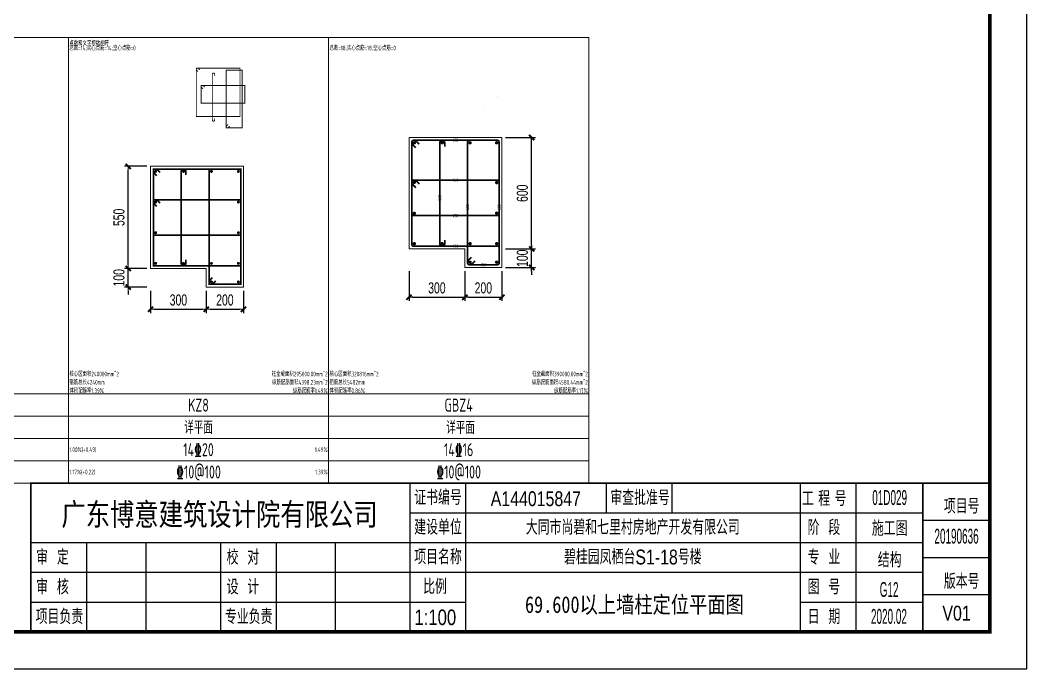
# Model space of a CAD drawing. Extents: x 5874492 to 7194610, y -939842 to -279257.
# Drawn here: x 6335161 to 6362250, y -860722 to -843259 of the extents above; entities that cross this region are included whole.
import ezdxf
from ezdxf.enums import TextEntityAlignment as Align

# ---------------------------------------------------------------- set-up
doc = ezdxf.new("R2010")
doc.units = 0
doc.header["$LTSCALE"] = 1000
for name, color, linetype, lineweight in [('S-墙柱-REIN', 1, 'Continuous', 20), ('S-墙柱-大样细线', 7, 'Continuous', 20), ('S-墙柱-编号', 4, 'Continuous', 20), ('S-大样-DIM', 3, 'Continuous', 20), ('S-大样-REIN', 1, 'Continuous', 20), ('S-大样-实线', 2, 'Continuous', 20), ('S-板-楼板负筋', 1, 'Continuous', 20), ('S-通用-TAB', 7, 'Continuous', 20)]:
    doc.layers.add(name, color=color, linetype=linetype, lineweight=lineweight)
doc.layers.add('Y-云图图框', color=7, linetype='Continuous')
doc.layers.add('z-详图标注', color=3, linetype='Continuous')
doc.layers.add('箍筋长度', color=3, linetype='Continuous', plot=False)
doc.layers.add('配箍校核', color=34, linetype='Continuous', plot=False)
doc.styles.add('_YT_Name', font='', dxfattribs={"width": 0.8})
doc.styles.add('_YT_Sign_Text', font='ros.shx', dxfattribs={"width": 0.8, "bigfont": 'hztxt.shx'})
doc.styles.add('BW_Dim', font='Bweng.shx', dxfattribs={"width": 0.7, "bigfont": 'hztxt.shx'})
doc.styles.add('BW_Rein', font='tssdeng.shx', dxfattribs={"width": 0.7, "bigfont": 'hztxt.shx'})
doc.styles.get("Standard").update_dxf_attribs({"font": 'gbenor.shx', "bigfont": 'gbcbig.shx'})
doc.styles.add('TSSD_Rein', font='tssdeng.shx', dxfattribs={"width": 0.7, "bigfont": 'hztxt.shx'})
doc.styles.get('_YT_Name').set_extended_font_data('SimHei')
doc.dimstyles.new('Cyz_20_100', dxfattribs={"dimtxt": 300, "dimasz": 100, "dimexe": 100, "dimexo": 100, "dimgap": 100, "dimtad": 1, "dimdec": 0, "dimlfac": 0.2, "dimzin": 0, "dimdsep": 46, "dimtxsty": 'BW_Dim', "dimblk": '_bwk', "dimcen": 0, "dimclrt": 7, "dimadec": 0, "dimazin": 0, "dimtfac": 1, "dimtdec": 0, "dimtix": 1, "dimtmove": 2, "dimatfit": 0, "dimfxl": 0, "dimtolj": 1, "dimtzin": 0, "dimarcsym": 0})

# ---------------------------------------------------------------- blocks, each defined once
blk = doc.blocks.new('ECMCTK_A1_横_单行图名--0')
for p, q in [((674.98, 50), (674.98, 26)), ((675, 50), (675, 10)), ((689.98, 50), (689.98, 10)), ((727.8, 50), (727.8, 42)), ((745.48, 50), (745.48, 42)), ((780, 50), (780, 10)), ((795, 50), (795, 10)), ((813, 50.01), (831, 50)), ((813, 50.01), (813, 10)), ((675, 42), (813, 42)), ((813, 40.01), (831, 40.01)), ((573, 34), (813, 34)), ((588, 34), (588, 10)), ((604, 10), (604, 34)), ((624, 34), (624, 10)), ((639, 34), (639, 10)), ((655, 10), (655, 34)), ((813, 30.01), (831, 30)), ((573, 26), (813, 26)), ((813, 20), (831, 20)), ((573, 18), (689.96, 18)), ((780, 18), (813, 18))]:
    blk.add_line(p, q)
at = {"color": 4}
blk.add_lwpolyline([(0, 0), (841, 0), (841, 594), (0, 594)], close=True, dxfattribs=at)
for points, const_width in [([(25, 10), (831, 10), (831, 584), (25, 584)], 1), ([(573, 10), (831, 10), (831, 50), (573, 50)], 0.45)]:
    blk.add_lwpolyline(points, close=True, dxfattribs=dict(const_width=const_width))
at = {"const_width": 0.45}
for points in [[(573, 10), (573, 50.01), (813, 50.01)], [(813, 50.01), (813, 10)]]:
    blk.add_lwpolyline(points, dxfattribs=at)
at = {"style": '_YT_Sign_Text', "width": 0.8}
for s, p in [('证书编号', (676.15, 44.14)), ('审查批准号', (728.91, 44.06)), ('工 程 号', (780.47, 43.85)), ('项目号', (818.65, 41.8)), ('建设单位', (676.15, 36.14)), ('阶  段', (782.01, 36.05)), ('项目名称', (676.15, 28.14)), ('审  定', (574.41, 28.05)), ('校  对', (625.66, 28.05)), ('专  业', (782.01, 28.05)), ('审  核', (574.41, 20.05)), ('设  计', (625.66, 20.05)), ('比例', (678.54, 20.16)), ('版本号', (818.65, 21.55)), ('图  号', (782.01, 20.05)), ('项目负责', (574.27, 12.05)), ('专业负责', (625.21, 12.05)), ('日  期', (782.01, 12.05))]:
    blk.add_text(s, height=4, dxfattribs=at).set_placement(p)
at = {"color": 80, "flags": 3}
for tag, height, p in [('YTHQINS', 3, (34.31, 585.5)), ('ECMCKEY', 3, (292.07, 288.23)), ('YTTQINS', 5.62, (848.03, 12.81)), ('YTFRAME', 3, (652.76, 5.84)), ('YTBARCODE_T1', 3, (749.78, 5.95))]:
    blk.add_attdef(tag, text='', height=height, dxfattribs=at).set_placement(p, align=Align.MIDDLE_CENTER)
for tag, height, style, width, p in [('证书编号', 4, '_YT_Sign_Text', 0.8, (708.87, 43.81)), ('审查批准号', 4, '_YT_Sign_Text', 0.8, (761.06, 43.81)), ('工程号', 4, '_YT_Sign_Text', 0.5, (804.08, 44.12)), ('设计单位', 6, '_YT_Name', 0.8, (623.75, 38.6)), ('建设单位', 4, '_YT_Sign_Text', 0.8, (734.96, 36.11)), ('阶段', 4, '_YT_Sign_Text', 0.8, (804.08, 35.81)), ('项目号', 4, '_YT_Sign_Text', 0.5, (822.08, 33.72)), ('项目名称', 4, '_YT_Sign_Text', 0.8, (734.96, 28.11)), ('专业', 4, '_YT_Sign_Text', 0.8, (804.08, 27.31)), ('图纸编号', 4, '_YT_Sign_Text', 0.5, (803.93, 19.36)), ('图纸名称', 4.5, '_YT_Name', 0.8, (735.39, 15.06)), ('出图比例', 4.2, '_YT_Sign_Text', 0.8, (681.82, 11.78)), ('日期', 4, '_YT_Sign_Text', 0.5, (803.88, 12.13)), ('版本号', 4, '_YT_Sign_Text', 0.8, (822.08, 13))]:
    blk.add_attdef(tag, text='', height=height, dxfattribs=dict(style=style, width=width)).set_placement(p, align=Align.CENTER)
at = {"style": '_YT_Sign_Text', "width": 0.8, "flags": 3}
for tag, p, height in [('{审定人}', (605.87, 26.45), 6.24), ('{校对人}', (658.35, 26.53), 6.24), ('[审定人]', (590.95, 27.81), 4.1), ('[校对人]', (642.23, 27.82), 4.1), ('{审核人}', (606.98, 18.44), 6.24), ('[设计人]', (642.47, 20.21), 4.1), ('{设计人}', (658.48, 18.54), 6.24), ('[审核人]', (591.01, 19.76), 4.1), ('[项目负责人]', (590.78, 12.01), 4.1), ('{项目负责人}', (608.28, 10.72), 6.24), ('[专业负责人]', (642.74, 11.77), 4.1), ('{专业负责人}', (658.58, 10.36), 6.24)]:
    blk.add_attdef(tag, p, '', height=height, dxfattribs=at)
at = {"color": 80, "flags": 3}
for tag, p in [('YTQRCODE', (551.04, 11.91)), ('YTBZSIT', (25, 10)), ('EXT_TK_LEFT', (25, 10))]:
    blk.add_attdef(tag, p, '', height=3, dxfattribs=at)
blk = doc.blocks.new('_bwk')
blk.add_line((-1, 0), (0, 0))
at = {"const_width": 0.5}
blk.add_lwpolyline([(-0.7, -0.7), (0.7, 0.7)], dxfattribs=at)
blk = doc.blocks.new('*D998')
at = {"layer": 'Defpoints', "color": 0, "transparency": 16777216}
for p in [(6338070, -849944), (6338670, -849944), (6338670, -850444)]:
    blk.add_point(p, dxfattribs=at)
at = {"layer": 'S-大样-DIM', "color": 0, "lineweight": -2, "transparency": 16777216}
for p, q in [((6338070, -849844), (6338070, -849744)), ((6338570, -849944), (6337970, -849944)), ((6338070, -850444), (6338070, -849944)), ((6338570, -850444), (6337970, -850444)), ((6338070, -850544), (6338070, -850644))]:
    blk.add_line(p, q, dxfattribs=at)
at = {"layer": 'S-大样-DIM', "color": 0, "lineweight": -2, "transparency": 16777216, "xscale": 100, "yscale": 100, "zscale": 100}
for p, rotation in [((6338070, -849944), 270), ((6338070, -850444), 90)]:
    blk.add_blockref('_bwk', p, dxfattribs=dict(at, rotation=rotation))
at = {"layer": 'S-大样-DIM', "color": 7, "transparency": 16777216, "insert": (6337820, -850194), "char_height": 300, "attachment_point": 5, "rotation": 90, "style": 'BW_Dim'}
blk.add_mtext('\\A1;100', dxfattribs=at)
blk = doc.blocks.new('*D999')
at = {"layer": 'Defpoints', "color": 0, "transparency": 16777216}
for p in [(6338070, -847194), (6338670, -847194), (6338670, -849944)]:
    blk.add_point(p, dxfattribs=at)
at = {"layer": 'S-大样-DIM', "color": 0, "lineweight": -2, "transparency": 16777216}
for p, q in [((6338570, -847194), (6337970, -847194)), ((6338070, -849844), (6338070, -847294)), ((6338570, -849944), (6337970, -849944))]:
    blk.add_line(p, q, dxfattribs=at)
at = {"layer": 'S-大样-DIM', "color": 0, "lineweight": -2, "transparency": 16777216, "xscale": 100, "yscale": 100, "zscale": 100}
for p, rotation in [((6338070, -847194), 90), ((6338070, -849944), 270)]:
    blk.add_blockref('_bwk', p, dxfattribs=dict(at, rotation=rotation))
at = {"layer": 'S-大样-DIM', "color": 7, "transparency": 16777216, "insert": (6337820, -848569), "char_height": 300, "attachment_point": 5, "rotation": 90, "style": 'BW_Dim'}
blk.add_mtext('\\A1;550', dxfattribs=at)
blk = doc.blocks.new('*D1000')
at = {"layer": 'Defpoints', "color": 0, "transparency": 16777216}
for p in [(6338670, -850444), (6340170, -850444), (6340170, -851044)]:
    blk.add_point(p, dxfattribs=at)
at = {"layer": 'S-大样-DIM', "color": 0, "lineweight": -2, "transparency": 16777216}
for p, q in [((6338670, -850544), (6338670, -851144)), ((6340170, -850544), (6340170, -851144)), ((6338770, -851044), (6340070, -851044))]:
    blk.add_line(p, q, dxfattribs=at)
at = {"layer": 'S-大样-DIM', "color": 0, "lineweight": -2, "transparency": 16777216, "xscale": 100, "yscale": 100, "zscale": 100, "rotation": 180}
blk.add_blockref('_bwk', (6338670, -851044), dxfattribs=at)
at = {"layer": 'S-大样-DIM', "color": 0, "lineweight": -2, "transparency": 16777216, "xscale": 100, "yscale": 100, "zscale": 100}
blk.add_blockref('_bwk', (6340170, -851044), dxfattribs=at)
at = {"layer": 'S-大样-DIM', "color": 7, "transparency": 16777216, "insert": (6339420, -850794), "char_height": 300, "attachment_point": 5, "style": 'BW_Dim'}
blk.add_mtext('\\A1;300', dxfattribs=at)
blk = doc.blocks.new('*D1001')
at = {"layer": 'Defpoints', "color": 0, "transparency": 16777216}
for p in [(6340170, -850444), (6341170, -850444), (6341170, -851044)]:
    blk.add_point(p, dxfattribs=at)
at = {"layer": 'S-大样-DIM', "color": 0, "lineweight": -2, "transparency": 16777216}
for p, q in [((6340170, -850544), (6340170, -851144)), ((6341170, -850544), (6341170, -851144)), ((6340270, -851044), (6341070, -851044))]:
    blk.add_line(p, q, dxfattribs=at)
at = {"layer": 'S-大样-DIM', "color": 0, "lineweight": -2, "transparency": 16777216, "xscale": 100, "yscale": 100, "zscale": 100, "rotation": 180}
blk.add_blockref('_bwk', (6340170, -851044), dxfattribs=at)
at = {"layer": 'S-大样-DIM', "color": 0, "lineweight": -2, "transparency": 16777216, "xscale": 100, "yscale": 100, "zscale": 100}
blk.add_blockref('_bwk', (6341170, -851044), dxfattribs=at)
at = {"layer": 'S-大样-DIM', "color": 7, "transparency": 16777216, "insert": (6340670, -850794), "char_height": 300, "attachment_point": 5, "style": 'BW_Dim'}
blk.add_mtext('\\A1;200', dxfattribs=at)
blk = doc.blocks.new('*D1653')
at = {"layer": 'Defpoints', "color": 0, "transparency": 16777216}
for p in [(6348125, -849419), (6348925, -849419), (6348125, -849919)]:
    blk.add_point(p, dxfattribs=at)
at = {"layer": 'z-详图标注', "color": 0, "lineweight": -2, "transparency": 16777216}
for p, q in [((6348925, -849319), (6348925, -849219)), ((6348225, -849419), (6349025, -849419)), ((6348925, -849919), (6348925, -849419)), ((6348225, -849919), (6349025, -849919)), ((6348925, -850019), (6348925, -850119))]:
    blk.add_line(p, q, dxfattribs=at)
at = {"layer": 'z-详图标注', "color": 0, "lineweight": -2, "transparency": 16777216, "xscale": 100, "yscale": 100, "zscale": 100}
for p, rotation in [((6348925, -849419), 270), ((6348925, -849919), 90)]:
    blk.add_blockref('_bwk', p, dxfattribs=dict(at, rotation=rotation))
at = {"layer": 'z-详图标注', "color": 7, "transparency": 16777216, "insert": (6348675, -849669), "char_height": 300, "attachment_point": 5, "rotation": 90, "style": 'BW_Dim'}
blk.add_mtext('\\A1;100', dxfattribs=at)
blk = doc.blocks.new('*D1654')
at = {"layer": 'Defpoints', "color": 0, "transparency": 16777216}
for p in [(6348125, -846419), (6348925, -846419), (6348125, -849419)]:
    blk.add_point(p, dxfattribs=at)
at = {"layer": 'z-详图标注', "color": 0, "lineweight": -2, "transparency": 16777216}
for p, q in [((6348225, -846419), (6349025, -846419)), ((6348925, -849319), (6348925, -846519)), ((6348225, -849419), (6349025, -849419))]:
    blk.add_line(p, q, dxfattribs=at)
at = {"layer": 'z-详图标注', "color": 0, "lineweight": -2, "transparency": 16777216, "xscale": 100, "yscale": 100, "zscale": 100}
for p, rotation in [((6348925, -846419), 90), ((6348925, -849419), 270)]:
    blk.add_blockref('_bwk', p, dxfattribs=dict(at, rotation=rotation))
at = {"layer": 'z-详图标注', "color": 7, "transparency": 16777216, "insert": (6348675, -847919), "char_height": 300, "attachment_point": 5, "rotation": 90, "style": 'BW_Dim'}
blk.add_mtext('\\A1;600', dxfattribs=at)
blk = doc.blocks.new('*D1655')
at = {"layer": 'Defpoints', "color": 0, "transparency": 16777216}
for p in [(6345625, -849919), (6347125, -849919), (6347125, -850719)]:
    blk.add_point(p, dxfattribs=at)
at = {"layer": 'z-详图标注', "color": 0, "lineweight": -2, "transparency": 16777216}
for p, q in [((6345625, -850019), (6345625, -850819)), ((6347125, -850019), (6347125, -850819)), ((6345725, -850719), (6347025, -850719))]:
    blk.add_line(p, q, dxfattribs=at)
at = {"layer": 'z-详图标注', "color": 0, "lineweight": -2, "transparency": 16777216, "xscale": 100, "yscale": 100, "zscale": 100, "rotation": 180}
blk.add_blockref('_bwk', (6345625, -850719), dxfattribs=at)
at = {"layer": 'z-详图标注', "color": 0, "lineweight": -2, "transparency": 16777216, "xscale": 100, "yscale": 100, "zscale": 100}
blk.add_blockref('_bwk', (6347125, -850719), dxfattribs=at)
at = {"layer": 'z-详图标注', "color": 7, "transparency": 16777216, "insert": (6346375, -850469), "char_height": 300, "attachment_point": 5, "style": 'BW_Dim'}
blk.add_mtext('\\A1;300', dxfattribs=at)
blk = doc.blocks.new('*D1656')
at = {"layer": 'Defpoints', "color": 0, "transparency": 16777216}
for p in [(6347125, -849919), (6348125, -849919), (6348125, -850719)]:
    blk.add_point(p, dxfattribs=at)
at = {"layer": 'z-详图标注', "color": 0, "lineweight": -2, "transparency": 16777216}
for p, q in [((6347125, -850019), (6347125, -850819)), ((6348125, -850019), (6348125, -850819)), ((6347225, -850719), (6348025, -850719))]:
    blk.add_line(p, q, dxfattribs=at)
at = {"layer": 'z-详图标注', "color": 0, "lineweight": -2, "transparency": 16777216, "xscale": 100, "yscale": 100, "zscale": 100, "rotation": 180}
blk.add_blockref('_bwk', (6347125, -850719), dxfattribs=at)
at = {"layer": 'z-详图标注', "color": 0, "lineweight": -2, "transparency": 16777216, "xscale": 100, "yscale": 100, "zscale": 100}
blk.add_blockref('_bwk', (6348125, -850719), dxfattribs=at)
at = {"layer": 'z-详图标注', "color": 7, "transparency": 16777216, "insert": (6347625, -850469), "char_height": 300, "attachment_point": 5, "style": 'BW_Dim'}
blk.add_mtext('\\A1;200', dxfattribs=at)

msp = doc.modelspace()

# ---------------------------------------------------------------- linework, layer by layer
at = {"layer": 'S-墙柱-REIN', "const_width": 40}
for points in [[(6338787.9, -847331.4, 1), (6338827.9, -847331.4, 1)], [(6339537.9, -847331.4, 1), (6339577.9, -847331.4, 1)], [(6340287.9, -847331.4, 1), (6340327.9, -847331.4, 1)], [(6341012.9, -847331.4, 1), (6341052.9, -847331.4, 1)], [(6338787.9, -848156.4, 1), (6338827.9, -848156.4, 1)], [(6341012.9, -848156.4, 1), (6341052.9, -848156.4, 1)], [(6338787.9, -848981.4, 1), (6338827.9, -848981.4, 1)], [(6341012.9, -848981.4, 1), (6341052.9, -848981.4, 1)], [(6338787.9, -849806.4, 1), (6338827.9, -849806.4, 1)], [(6339537.9, -849806.4, 1), (6339577.9, -849806.4, 1)], [(6340287.9, -849806.4, 1), (6340327.9, -849806.4, 1)], [(6341012.9, -849806.4, 1), (6341052.9, -849806.4, 1)], [(6340287.9, -850306.4, 1), (6340327.9, -850306.4, 1)], [(6341012.9, -850306.4, 1), (6341052.9, -850306.4, 1)]]:
    msp.add_lwpolyline(points, format="xyb", close=True, dxfattribs=at)
at = {"layer": 'S-墙柱-大样细线'}
msp.add_lwpolyline([(6341170.4, -850443.9), (6341170.4, -847193.9), (6338670.4, -847193.9), (6338670.4, -849943.9), (6340170.4, -849943.9), (6340170.4, -850443.9)], close=True, dxfattribs=at)
at = {"layer": 'S-大样-REIN', "color": 1}
for points, const_width in [([(6339947.6, -844640.3), (6339901.7, -844594.3), (6339901.7, -844550.1), (6341076.7, -844550.1), (6341076.7, -845850.1), (6339901.7, -845850.1), (6339901.7, -844550.1), (6339945.9, -844550.1), (6339991.8, -844596.1)], 25), ([(6340798.1, -846110.4), (6340752.1, -846156.4), (6340707.9, -846156.4), (6340707.9, -844606.4), (6341132.9, -844606.4), (6341132.9, -846156.4), (6340707.9, -846156.4), (6340707.9, -846112.2), (6340753.9, -846066.2)], 25), ([(6338837.4, -847449.2), (6338745.4, -847357.3), (6338745.4, -847268.9), (6341095.4, -847268.9), (6341095.4, -849868.9), (6338745.4, -849868.9), (6338745.4, -847268.9), (6338833.8, -847268.9), (6338925.7, -847360.8)], 45), ([(6340425.7, -850276.9), (6340333.8, -850368.9), (6340245.4, -850368.9), (6340245.4, -847268.9), (6341095.4, -847268.9), (6341095.4, -850368.9), (6340245.4, -850368.9), (6340245.4, -850280.5), (6340337.4, -850188.6)], 45)]:
    msp.add_lwpolyline(points, dxfattribs=dict(at, const_width=const_width))
at = {"layer": 'S-大样-REIN'}
for points, const_width in [([(6340395.4, -845900.1), (6340395.4, -845950.1, -1), (6340332.9, -845950.1), (6340332.9, -844712.6, -1), (6340395.4, -844712.6), (6340395.4, -844762.6)], 25), ([(6339620.4, -849706.4), (6339620.4, -849806.4, -1), (6339495.4, -849806.4), (6339495.4, -847331.4, -1), (6339620.4, -847331.4), (6339620.4, -847431.4)], 45)]:
    msp.add_lwpolyline(points, format="xyb", dxfattribs=dict(at, const_width=const_width))
for points, const_width in [([(6340078.9, -845109), (6340032.9, -845063.1), (6340032.9, -845018.9), (6341207.9, -845018.9), (6341207.9, -845493.9), (6340032.9, -845493.9), (6340032.9, -845018.9), (6340077.1, -845018.9), (6340123.1, -845064.8)], 25), ([(6338837.4, -848274.2), (6338745.4, -848182.3), (6338745.4, -848093.9), (6341095.4, -848093.9), (6341095.4, -849043.9), (6338745.4, -849043.9), (6338745.4, -848093.9), (6338833.8, -848093.9), (6338925.7, -848185.8)], 45)]:
    msp.add_lwpolyline(points, dxfattribs=dict(at, const_width=const_width))
at = {"layer": 'S-大样-REIN', "const_width": 45}
for points in [[(6345745.5, -846561.2, 1), (6345790.5, -846561.2, 1)], [(6346495.5, -846561.2, 1), (6346540.5, -846561.2, 1)], [(6347245.5, -846561.2, 1), (6347290.5, -846561.2, 1)], [(6347960.5, -846561.2, 1), (6348005.5, -846561.2, 1)], [(6345745.5, -847624.7, 1), (6345790.5, -847624.7, 1)], [(6347960.5, -847632.8, 1), (6348005.5, -847632.8, 1)], [(6345745.5, -848460, 1), (6345790.5, -848460, 1)], [(6347960.5, -848454.5, 1), (6348005.5, -848454.5, 1)], [(6345745.5, -849276.2, 1), (6345790.5, -849276.2, 1)], [(6346495.5, -849276.2, 1), (6346540.5, -849276.2, 1)], [(6347245.5, -849276.2, 1), (6347290.5, -849276.2, 1)], [(6347960.5, -849276.2, 1), (6348005.5, -849276.2, 1)], [(6347245.5, -849776.2, 1), (6347290.5, -849776.2, 1)], [(6347960.5, -849776.2, 1), (6348005.5, -849776.2, 1)]]:
    msp.add_lwpolyline(points, format="xyb", close=True, dxfattribs=at)
at = {"layer": 'S-大样-实线'}
msp.add_lwpolyline([(6348125.5, -849918.7), (6348125.5, -846418.7), (6345625.5, -846418.7), (6345625.5, -849418.7), (6347125.5, -849418.7), (6347125.5, -849918.7)], close=True, dxfattribs=at)
at = {"layer": 'S-板-楼板负筋', "color": 1}
for points, const_width in [([(6346909.7, -844125.6), (6346863.8, -844079.7, -0.1989124), (6346856.7, -844062.7), (6346856.7, -844048.9, -0.4142136), (6346880.7, -844024.9), (6348007.7, -844024.9, -0.4142136), (6348031.7, -844048.9), (6348031.7, -845300.9, -0.4142136), (6348007.7, -845324.9), (6346880.7, -845324.9, -0.4142136), (6346856.7, -845300.9), (6346856.7, -844048.9, -0.4142136), (6346880.7, -844024.9), (6346894.5, -844024.9, -0.1989124), (6346911.5, -844031.9), (6346957.5, -844077.9)], 0.1), ([(6347763.7, -845578.2), (6347717.7, -845624.1, -0.1989124), (6347700.8, -845631.2), (6347687, -845631.2, -0.4142136), (6347663, -845607.2), (6347663, -844105.2, -0.4142136), (6347687, -844081.2), (6348064, -844081.2, -0.4142136), (6348088, -844105.2), (6348088, -845607.2, -0.4142136), (6348064, -845631.2), (6347687, -845631.2, -0.4142136), (6347663, -845607.2), (6347663, -845593.4, -0.1989124), (6347670, -845576.4), (6347716, -845530.4)], 0.1), ([(6345806.5, -846695.1), (6345714.5, -846603.2, -0.1989124), (6345700.5, -846569.2), (6345700.5, -846541.7, -0.4142136), (6345748.5, -846493.7), (6348002.5, -846493.7, -0.4142136), (6348050.5, -846541.7), (6348050.5, -849295.7, -0.4142136), (6348002.5, -849343.7), (6345748.5, -849343.7, -0.4142136), (6345700.5, -849295.7), (6345700.5, -846541.7, -0.4142136), (6345748.5, -846493.7), (6345776.1, -846493.7, -0.1989124), (6345810, -846507.7), (6345901.9, -846599.6)], 45), ([(6347401.9, -849737.7), (6347310, -849829.6, -0.1989124), (6347276.1, -849843.7), (6347248.5, -849843.7, -0.4142136), (6347200.5, -849795.7), (6347200.5, -846541.7, -0.4142136), (6347248.5, -846493.7), (6348002.5, -846493.7, -0.4142136), (6348050.5, -846541.7), (6348050.5, -849795.7, -0.4142136), (6348002.5, -849843.7), (6347248.5, -849843.7, -0.4142136), (6347200.5, -849795.7), (6347200.5, -849768.1, -0.1989124), (6347214.5, -849734.1), (6347306.5, -849642.2)], 45)]:
    msp.add_lwpolyline(points, format="xyb", dxfattribs=dict(at, const_width=const_width))
at = {"layer": 'S-板-楼板负筋'}
for points, const_width in [([(6347355.5, -845372.4), (6347355.5, -845422.4, -1), (6347288, -845422.4), (6347288, -844189.9, -1), (6347355.5, -844189.9), (6347355.5, -844239.9)], 0.1), ([(6347041, -844592.7), (6346995, -844546.8, -0.1989124), (6346988, -844529.8), (6346988, -844516, -0.4142136), (6347012, -844492), (6348139, -844492, -0.4142136), (6348163, -844516), (6348163, -844946.3, -0.4142136), (6348139, -844970.3), (6347012, -844970.3, -0.4142136), (6346988, -844946.3), (6346988, -844516, -0.4142136), (6347012, -844492), (6347025.8, -844492, -0.1989124), (6347042.7, -844499), (6347088.7, -844545)], 0.1), ([(6346585.5, -849176.2), (6346585.5, -849276.2, -1), (6346450.5, -849276.2), (6346450.5, -846561.2, -1), (6346585.5, -846561.2), (6346585.5, -846661.2)], 45), ([(6345806.5, -847766.8), (6345714.5, -847674.8, -0.1989124), (6345700.5, -847640.9), (6345700.5, -847613.3, -0.4142136), (6345748.5, -847565.3), (6348002.5, -847565.3, -0.4142136), (6348050.5, -847613.3), (6348050.5, -848474, -0.4142136), (6348002.5, -848522), (6345748.5, -848522, -0.4142136), (6345700.5, -848474), (6345700.5, -847613.3, -0.4142136), (6345748.5, -847565.3), (6345776.1, -847565.3, -0.1989124), (6345810, -847579.4), (6345901.9, -847671.3)], 45)]:
    msp.add_lwpolyline(points, format="xyb", dxfattribs=dict(at, const_width=const_width))
at = {"layer": 'S-通用-TAB'}
for points in [[(6329460.6, -855722.5), (6329460.6, -843722.5), (6336460.6, -843722.5), (6336460.6, -855722.5), (6329460.6, -855722.5), (6329460.6, -853322.5), (6336460.6, -853322.5), (6336460.6, -853922.5), (6329460.6, -853922.5), (6329460.6, -854522.5), (6336460.6, -854522.5), (6336460.6, -855122.5), (6329460.6, -855122.5), (6329460.6, -855722.5)], [(6336460.6, -855722.5), (6336460.6, -843722.5), (6343460.6, -843722.5), (6343460.6, -855722.5), (6336460.6, -855722.5), (6336460.6, -853322.5), (6343460.6, -853322.5), (6343460.6, -853922.5), (6336460.6, -853922.5), (6336460.6, -854522.5), (6343460.6, -854522.5), (6343460.6, -855122.5), (6336460.6, -855122.5), (6336460.6, -855722.5)], [(6343460.6, -855722.5), (6343460.6, -843722.5), (6350460.6, -843722.5), (6350460.6, -855722.5), (6343460.6, -855722.5), (6343460.6, -853322.5), (6350460.6, -853322.5), (6350460.6, -853922.5), (6343460.6, -853922.5), (6343460.6, -854522.5), (6350460.6, -854522.5), (6350460.6, -855122.5), (6343460.6, -855122.5), (6343460.6, -855722.5)]]:
    msp.add_lwpolyline(points, dxfattribs=at)

# ---------------------------------------------------------------- block references
at = {"layer": 'Y-云图图框', "xscale": 100, "yscale": 100, "zscale": 100}
msp.add_blockref('ECMCTK_A1_横_单行图名--0', (6278150.3, -860722.5), dxfattribs=at).add_auto_attribs({'图纸编号': 'G12', '图纸名称': '69.600以上墙柱定位平面图', '版本号': 'V01', '项目名称': '碧桂园凤栖台S1-18号楼', '出图比例': '1:100', '工程号': '01D029', '阶段': '施工图', '专业': '结构', '日期': '2020.02', '项目号': '20190636', '建设单位': '大同市尚碧和七里村房地产开发有限公司', '设计单位': '广东博意建筑设计院有限公司', '证书编号': 'A144015847'})

# ---------------------------------------------------------------- texts
at = {"layer": 'S-墙柱-编号', "style": 'TSSD_Rein', "width": 0.7}
for s, p in [('KZ8', (6339960.6, -853622.5)), ('GBZ4', (6346960.1, -853622.5)), ('详平面', (6339960.6, -854222.5)), ('详平面', (6347010.3, -854229.4)), ('14\x8420', (6339960.6, -854822.5)), ('14\x8416', (6346960.6, -854822.5)), ('\x8410@100', (6339960.6, -855422.5)), ('\x8410@100', (6346960.6, -855422.5))]:
    msp.add_text(s, height=350, dxfattribs=at).set_placement(p, align=Align.MIDDLE_CENTER)
at = {"layer": '箍筋长度', "style": 'BW_Rein', "width": 0.7}
for s, p in [('458', (6346875.5, -846493.7)), ('458', (6346875.5, -847565.3)), ('458', (6346875.5, -848522)), ('458', (6346875.5, -849343.7)), ('158', (6347625.5, -849843.7))]:
    msp.add_text(s, height=85, dxfattribs=at).set_placement(p, align=Align.MIDDLE_CENTER)
for s, p in [('508', (6346450.5, -848043.7)), ('608', (6347200.5, -848293.7)), ('608', (6348050.5, -848293.7))]:
    msp.add_text(s, height=85, rotation=90, dxfattribs=at).set_placement(p, align=Align.MIDDLE_CENTER)
at = {"layer": '配箍校核', "style": 'BW_Rein', "width": 0.7}
for s, p in [('点数和文字根数相符', (6336485.6, -843947.5)), ('总数=14;实心点筋=14;空心点筋=0', (6336485.6, -844072.5)), ('总数=18;实心点筋=18;空心点筋=0', (6343485.6, -844072.5)), ('核心区面积240000mm^ 2', (6336485.6, -852847.5)), ('核心区面积320816mm^ 2', (6343485.6, -852847.5)), ('箍筋总长4240mm', (6336485.6, -853072.5)), ('箍筋总长5482mm', (6343485.6, -853072.5)), ('体积配箍率1.39%', (6336485.6, -853297.5)), ('体积配箍率0.86%', (6343485.6, -853297.5))]:
    msp.add_text(s, height=125, dxfattribs=at).set_placement(p)
for s, p in [('柱全截面积295000.00mm^ 2', (6343435.6, -852847.5)), ('柱全截面积390000.00mm^ 2', (6350435.6, -852847.5)), ('纵筋配筋面积4398.23mm^ 2', (6343435.6, -853072.5)), ('纵筋配筋面积4580.44mm^ 2', (6350435.6, -853072.5)), ('纵筋配筋率1.49%', (6343435.6, -853297.5)), ('纵筋配筋率1.17%', (6350435.6, -853297.5))]:
    msp.add_text(s, height=125, dxfattribs=at).set_placement(p, align=Align.RIGHT)
for s, p in [('1.00%(+0.49)', (6336485.6, -854822.5)), ('1.17%(+0.22)', (6336485.6, -855422.5))]:
    msp.add_text(s, height=125, dxfattribs=at).set_placement(p, align=Align.MIDDLE_LEFT)
for s, p in [('1.49%', (6343435.6, -854822.5)), ('1.39%', (6343435.6, -855422.5))]:
    msp.add_text(s, height=125, dxfattribs=at).set_placement(p, align=Align.MIDDLE_RIGHT)

# ---------------------------------------------------------------- dimensions: what is measured, and where the dimension line sits
at = {"layer": 'S-大样-DIM'}
for base, p1, p2, picture, middle in [((6338070.4, -847193.9), (6338670.4, -849943.9), (6338670.4, -847193.9), '*D999', (6337820.4, -848568.9)), ((6338070.4, -849943.9), (6338670.4, -850443.9), (6338670.4, -849943.9), '*D998', (6337820.4, -850193.9))]:
    dim = msp.add_linear_dim(base=base, p1=p1, p2=p2, angle=90, dimstyle='Cyz_20_100', dxfattribs=at)
    dim.commit()
    dim.dimension.update_dxf_attribs({"geometry": picture, "text_midpoint": middle})
for base, p1, p2, picture, middle in [((6340170.4, -851043.9), (6338670.4, -850443.9), (6340170.4, -850443.9), '*D1000', (6339420.4, -850793.9)), ((6341170.4, -851043.9), (6340170.4, -850443.9), (6341170.4, -850443.9), '*D1001', (6340670.4, -850793.9))]:
    dim = msp.add_linear_dim(base=base, p1=p1, p2=p2, dimstyle='Cyz_20_100', dxfattribs=at)
    dim.commit()
    dim.dimension.update_dxf_attribs({"geometry": picture, "text_midpoint": middle})
at = {"layer": 'z-详图标注'}
for base, p1, p2, picture, middle in [((6348925.5, -846418.7), (6348125.5, -849418.7), (6348125.5, -846418.7), '*D1654', (6348675.5, -847918.7)), ((6348925.5, -849418.7), (6348125.5, -849918.7), (6348125.5, -849418.7), '*D1653', (6348675.5, -849668.7))]:
    dim = msp.add_linear_dim(base=base, p1=p1, p2=p2, angle=90, dimstyle='Cyz_20_100', dxfattribs=at)
    dim.commit()
    dim.dimension.update_dxf_attribs({"geometry": picture, "text_midpoint": middle})
for base, p1, p2, picture, middle in [((6347125.5, -850718.7), (6345625.5, -849918.7), (6347125.5, -849918.7), '*D1655', (6346375.5, -850468.7)), ((6348125.5, -850718.7), (6347125.5, -849918.7), (6348125.5, -849918.7), '*D1656', (6347625.5, -850468.7))]:
    dim = msp.add_linear_dim(base=base, p1=p1, p2=p2, dimstyle='Cyz_20_100', dxfattribs=at)
    dim.commit()
    dim.dimension.update_dxf_attribs({"geometry": picture, "text_midpoint": middle})

doc.saveas('drawing.dxf')
